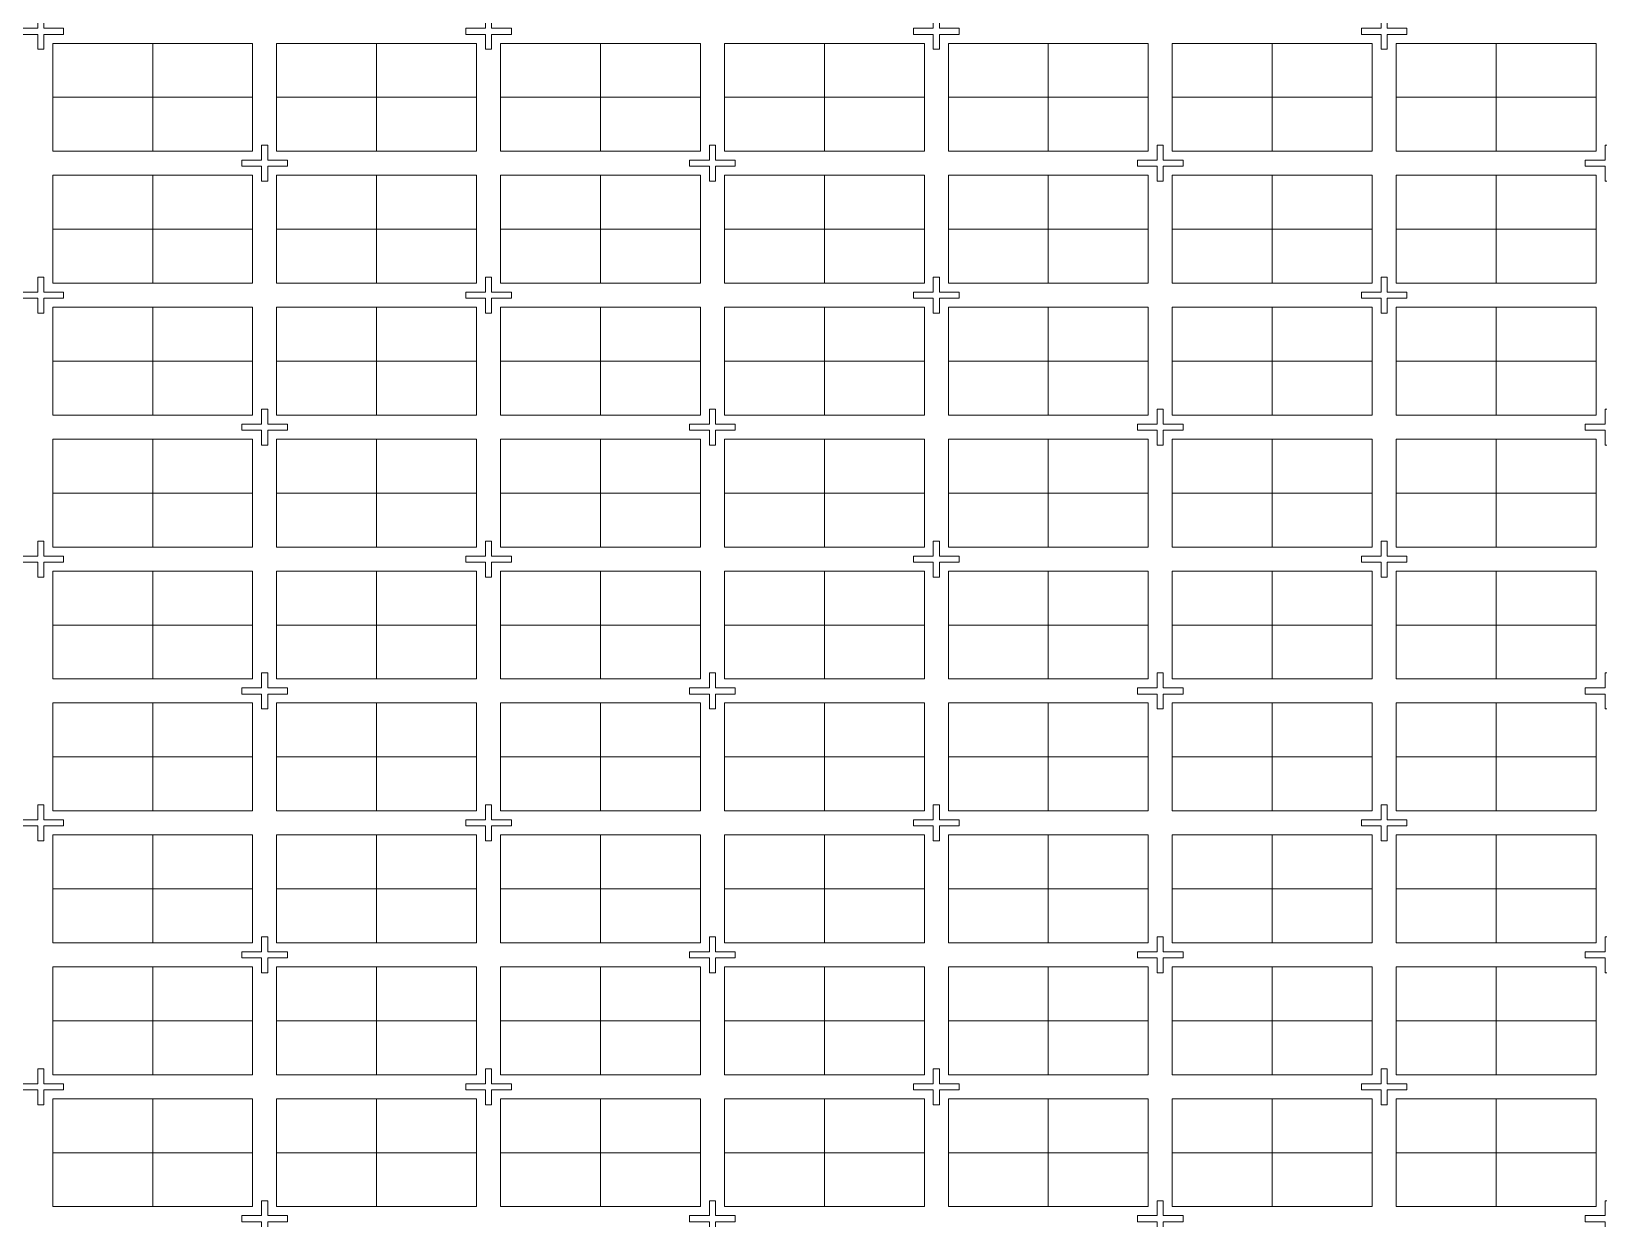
# Model space of a CAD drawing. Extents: x -109 to 32, y -47 to 43.
# Drawn here: x -86.94 to -67.34, y -3.39 to 11.46 of the extents above; entities that cross this region are included whole.
import ezdxf

# ---------------------------------------------------------------- set-up
doc = ezdxf.new("R2010")
doc.units = 0
doc.header["$LTSCALE"] = 3
doc.header["$MEASUREMENT"] = 0
for name, pattern in [('CENTER', [2, 1.25, -0.25, 0.25, -0.25]), ('HIDDEN', [0.375, 0.25, -0.125]), ('PHANTOM', [2.5, 1.25, -0.25, 0.25, -0.25, 0.25, -0.25])]:
    doc.linetypes.add(name, pattern=pattern)
for name, color, linetype, lineweight in [('CLIN', 1, 'CENTER', 15), ('FULL METAL', 33, 'HIDDEN', 15), ('PHANTOM', 5, 'PHANTOM', 15)]:
    doc.layers.add(name, color=color, linetype=linetype, lineweight=lineweight)

# ---------------------------------------------------------------- blocks, each defined once
blk = doc.blocks.new('*U12')
at = {"layer": 'FULL METAL'}
blk.add_lwpolyline([(-0.038, 0.038), (-0.038, 0.225), (0.038, 0.225), (0.038, 0.038), (0.285, 0.038), (0.285, -0.038), (0.038, -0.038), (0.038, -0.225), (-0.038, -0.225), (-0.038, -0.038), (-0.285, -0.038), (-0.285, 0.038)], close=True, dxfattribs=at)
blk = doc.blocks.new('*U13')
at = {"layer": 'CLIN'}
for p in [(5.6, 46.2), (11.2, 46.2), (16.8, 46.2), (22.4, 46.2), (5.6, 42.9), (11.2, 42.9), (16.8, 42.9), (22.4, 42.9), (5.6, 39.6), (11.2, 39.6), (16.8, 39.6), (22.4, 39.6), (5.6, 36.3), (11.2, 36.3), (16.8, 36.3), (22.4, 36.3), (5.6, 33), (11.2, 33), (16.8, 33), (22.4, 33)]:
    blk.add_blockref('*U12', p, dxfattribs=at)
blk = doc.blocks.new('*U14')
at = {"layer": 'FULL METAL'}
blk.add_lwpolyline([(-0.038, 0.038), (-0.038, 0.225), (0.038, 0.225), (0.038, 0.038), (0.285, 0.038), (0.285, -0.038), (0.038, -0.038), (0.038, -0.225), (-0.038, -0.225), (-0.038, -0.038), (-0.285, -0.038), (-0.285, 0.038)], close=True, dxfattribs=at)
blk = doc.blocks.new('*U15')
at = {"layer": 'CLIN'}
for p in [(5.6, 42.9), (11.2, 42.9), (16.8, 42.9), (22.4, 42.9), (5.6, 39.6), (11.2, 39.6), (16.8, 39.6), (22.4, 39.6), (5.6, 36.3), (11.2, 36.3), (16.8, 36.3), (22.4, 36.3), (5.6, 33), (11.2, 33), (16.8, 33), (22.4, 33), (5.6, 29.7), (11.2, 29.7), (16.8, 29.7), (22.4, 29.7)]:
    blk.add_blockref('*U14', p, dxfattribs=at)

msp = doc.modelspace()

# ---------------------------------------------------------------- linework, layer by layer
at = {"layer": 'CLIN'}
for p, q in [((-85.4232, 11.3052), (-85.4232, 9.9552)), ((-85.4232, 11.3052), (-85.4232, 9.9552)), ((-82.6232, 11.3052), (-82.6232, 9.9552)), ((-82.6232, 11.3052), (-82.6232, 9.9552)), ((-79.8232, 11.3052), (-79.8232, 9.9552)), ((-79.8232, 11.3052), (-79.8232, 9.9552)), ((-77.0232, 11.3052), (-77.0232, 9.9552)), ((-77.0232, 11.3052), (-77.0232, 9.9552)), ((-74.2232, 11.3052), (-74.2232, 9.9552)), ((-74.2232, 11.3052), (-74.2232, 9.9552)), ((-71.4232, 11.3052), (-71.4232, 9.9552)), ((-71.4232, 11.3052), (-71.4232, 9.9552)), ((-68.6232, 11.3052), (-68.6232, 9.9552)), ((-68.6232, 11.3052), (-68.6232, 9.9552)), ((-84.1732, 10.6302), (-86.6732, 10.6302)), ((-84.1732, 10.6302), (-86.6732, 10.6302)), ((-81.3732, 10.6302), (-83.8732, 10.6302)), ((-81.3732, 10.6302), (-83.8732, 10.6302)), ((-78.5732, 10.6302), (-81.0732, 10.6302)), ((-78.5732, 10.6302), (-81.0732, 10.6302)), ((-75.7732, 10.6302), (-78.2732, 10.6302)), ((-75.7732, 10.6302), (-78.2732, 10.6302)), ((-72.9732, 10.6302), (-75.4732, 10.6302)), ((-72.9732, 10.6302), (-75.4732, 10.6302)), ((-70.1732, 10.6302), (-72.6732, 10.6302)), ((-70.1732, 10.6302), (-72.6732, 10.6302)), ((-67.3732, 10.6302), (-69.8732, 10.6302)), ((-67.3732, 10.6302), (-69.8732, 10.6302)), ((-85.4232, 9.6552), (-85.4232, 8.3052)), ((-85.4232, 9.6552), (-85.4232, 8.3052)), ((-82.6232, 9.6552), (-82.6232, 8.3052)), ((-82.6232, 9.6552), (-82.6232, 8.3052)), ((-79.8232, 9.6552), (-79.8232, 8.3052)), ((-79.8232, 9.6552), (-79.8232, 8.3052)), ((-77.0232, 9.6552), (-77.0232, 8.3052)), ((-77.0232, 9.6552), (-77.0232, 8.3052)), ((-74.2232, 9.6552), (-74.2232, 8.3052)), ((-74.2232, 9.6552), (-74.2232, 8.3052)), ((-71.4232, 9.6552), (-71.4232, 8.3052)), ((-71.4232, 9.6552), (-71.4232, 8.3052)), ((-68.6232, 9.6552), (-68.6232, 8.3052)), ((-68.6232, 9.6552), (-68.6232, 8.3052)), ((-84.1732, 8.9802), (-86.6732, 8.9802)), ((-84.1732, 8.9802), (-86.6732, 8.9802)), ((-81.3732, 8.9802), (-83.8732, 8.9802)), ((-81.3732, 8.9802), (-83.8732, 8.9802)), ((-78.5732, 8.9802), (-81.0732, 8.9802)), ((-78.5732, 8.9802), (-81.0732, 8.9802)), ((-75.7732, 8.9802), (-78.2732, 8.9802)), ((-75.7732, 8.9802), (-78.2732, 8.9802)), ((-72.9732, 8.9802), (-75.4732, 8.9802)), ((-72.9732, 8.9802), (-75.4732, 8.9802)), ((-70.1732, 8.9802), (-72.6732, 8.9802)), ((-70.1732, 8.9802), (-72.6732, 8.9802)), ((-67.3732, 8.9802), (-69.8732, 8.9802)), ((-67.3732, 8.9802), (-69.8732, 8.9802)), ((-85.4232, 8.0052), (-85.4232, 6.6552)), ((-85.4232, 8.0052), (-85.4232, 6.6552)), ((-82.6232, 8.0052), (-82.6232, 6.6552)), ((-82.6232, 8.0052), (-82.6232, 6.6552)), ((-79.8232, 8.0052), (-79.8232, 6.6552)), ((-79.8232, 8.0052), (-79.8232, 6.6552)), ((-77.0232, 8.0052), (-77.0232, 6.6552)), ((-77.0232, 8.0052), (-77.0232, 6.6552)), ((-74.2232, 8.0052), (-74.2232, 6.6552)), ((-74.2232, 8.0052), (-74.2232, 6.6552)), ((-71.4232, 8.0052), (-71.4232, 6.6552)), ((-71.4232, 8.0052), (-71.4232, 6.6552)), ((-68.6232, 8.0052), (-68.6232, 6.6552)), ((-68.6232, 8.0052), (-68.6232, 6.6552)), ((-84.1732, 7.3302), (-86.6732, 7.3302)), ((-84.1732, 7.3302), (-86.6732, 7.3302)), ((-81.3732, 7.3302), (-83.8732, 7.3302)), ((-81.3732, 7.3302), (-83.8732, 7.3302)), ((-78.5732, 7.3302), (-81.0732, 7.3302)), ((-78.5732, 7.3302), (-81.0732, 7.3302)), ((-75.7732, 7.3302), (-78.2732, 7.3302)), ((-75.7732, 7.3302), (-78.2732, 7.3302)), ((-72.9732, 7.3302), (-75.4732, 7.3302)), ((-72.9732, 7.3302), (-75.4732, 7.3302)), ((-70.1732, 7.3302), (-72.6732, 7.3302)), ((-70.1732, 7.3302), (-72.6732, 7.3302)), ((-67.3732, 7.3302), (-69.8732, 7.3302)), ((-67.3732, 7.3302), (-69.8732, 7.3302)), ((-85.4232, 6.3552), (-85.4232, 5.0052)), ((-85.4232, 6.3552), (-85.4232, 5.0052)), ((-82.6232, 6.3552), (-82.6232, 5.0052)), ((-82.6232, 6.3552), (-82.6232, 5.0052)), ((-79.8232, 6.3552), (-79.8232, 5.0052)), ((-79.8232, 6.3552), (-79.8232, 5.0052)), ((-77.0232, 6.3552), (-77.0232, 5.0052)), ((-77.0232, 6.3552), (-77.0232, 5.0052)), ((-74.2232, 6.3552), (-74.2232, 5.0052)), ((-74.2232, 6.3552), (-74.2232, 5.0052)), ((-71.4232, 6.3552), (-71.4232, 5.0052)), ((-71.4232, 6.3552), (-71.4232, 5.0052)), ((-68.6232, 6.3552), (-68.6232, 5.0052)), ((-68.6232, 6.3552), (-68.6232, 5.0052)), ((-84.1732, 5.6802), (-86.6732, 5.6802)), ((-84.1732, 5.6802), (-86.6732, 5.6802)), ((-81.3732, 5.6802), (-83.8732, 5.6802)), ((-81.3732, 5.6802), (-83.8732, 5.6802)), ((-78.5732, 5.6802), (-81.0732, 5.6802)), ((-78.5732, 5.6802), (-81.0732, 5.6802)), ((-75.7732, 5.6802), (-78.2732, 5.6802)), ((-75.7732, 5.6802), (-78.2732, 5.6802)), ((-72.9732, 5.6802), (-75.4732, 5.6802)), ((-72.9732, 5.6802), (-75.4732, 5.6802)), ((-70.1732, 5.6802), (-72.6732, 5.6802)), ((-70.1732, 5.6802), (-72.6732, 5.6802)), ((-67.3732, 5.6802), (-69.8732, 5.6802)), ((-67.3732, 5.6802), (-69.8732, 5.6802)), ((-85.4232, 4.7052), (-85.4232, 3.3552)), ((-85.4232, 4.7052), (-85.4232, 3.3552)), ((-82.6232, 4.7052), (-82.6232, 3.3552)), ((-82.6232, 4.7052), (-82.6232, 3.3552)), ((-79.8232, 4.7052), (-79.8232, 3.3552)), ((-79.8232, 4.7052), (-79.8232, 3.3552)), ((-77.0232, 4.7052), (-77.0232, 3.3552)), ((-77.0232, 4.7052), (-77.0232, 3.3552)), ((-74.2232, 4.7052), (-74.2232, 3.3552)), ((-74.2232, 4.7052), (-74.2232, 3.3552)), ((-71.4232, 4.7052), (-71.4232, 3.3552)), ((-71.4232, 4.7052), (-71.4232, 3.3552)), ((-68.6232, 4.7052), (-68.6232, 3.3552)), ((-68.6232, 4.7052), (-68.6232, 3.3552)), ((-84.1732, 4.0302), (-86.6732, 4.0302)), ((-84.1732, 4.0302), (-86.6732, 4.0302)), ((-81.3732, 4.0302), (-83.8732, 4.0302)), ((-81.3732, 4.0302), (-83.8732, 4.0302)), ((-78.5732, 4.0302), (-81.0732, 4.0302)), ((-78.5732, 4.0302), (-81.0732, 4.0302)), ((-75.7732, 4.0302), (-78.2732, 4.0302)), ((-75.7732, 4.0302), (-78.2732, 4.0302)), ((-72.9732, 4.0302), (-75.4732, 4.0302)), ((-72.9732, 4.0302), (-75.4732, 4.0302)), ((-70.1732, 4.0302), (-72.6732, 4.0302)), ((-70.1732, 4.0302), (-72.6732, 4.0302)), ((-67.3732, 4.0302), (-69.8732, 4.0302)), ((-67.3732, 4.0302), (-69.8732, 4.0302)), ((-85.4232, 3.0552), (-85.4232, 1.7052)), ((-85.4232, 3.0552), (-85.4232, 1.7052)), ((-82.6232, 3.0552), (-82.6232, 1.7052)), ((-82.6232, 3.0552), (-82.6232, 1.7052)), ((-79.8232, 3.0552), (-79.8232, 1.7052)), ((-79.8232, 3.0552), (-79.8232, 1.7052)), ((-77.0232, 3.0552), (-77.0232, 1.7052)), ((-77.0232, 3.0552), (-77.0232, 1.7052)), ((-74.2232, 3.0552), (-74.2232, 1.7052)), ((-74.2232, 3.0552), (-74.2232, 1.7052)), ((-71.4232, 3.0552), (-71.4232, 1.7052)), ((-71.4232, 3.0552), (-71.4232, 1.7052)), ((-68.6232, 3.0552), (-68.6232, 1.7052)), ((-68.6232, 3.0552), (-68.6232, 1.7052)), ((-84.1732, 2.3802), (-86.6732, 2.3802)), ((-84.1732, 2.3802), (-86.6732, 2.3802)), ((-81.3732, 2.3802), (-83.8732, 2.3802)), ((-81.3732, 2.3802), (-83.8732, 2.3802)), ((-78.5732, 2.3802), (-81.0732, 2.3802)), ((-78.5732, 2.3802), (-81.0732, 2.3802)), ((-75.7732, 2.3802), (-78.2732, 2.3802)), ((-75.7732, 2.3802), (-78.2732, 2.3802)), ((-72.9732, 2.3802), (-75.4732, 2.3802)), ((-72.9732, 2.3802), (-75.4732, 2.3802)), ((-70.1732, 2.3802), (-72.6732, 2.3802)), ((-70.1732, 2.3802), (-72.6732, 2.3802)), ((-67.3732, 2.3802), (-69.8732, 2.3802)), ((-67.3732, 2.3802), (-69.8732, 2.3802)), ((-85.4232, 1.4052), (-85.4232, 0.0552)), ((-85.4232, 1.4052), (-85.4232, 0.0552)), ((-82.6232, 1.4052), (-82.6232, 0.0552)), ((-82.6232, 1.4052), (-82.6232, 0.0552)), ((-79.8232, 1.4052), (-79.8232, 0.0552)), ((-79.8232, 1.4052), (-79.8232, 0.0552)), ((-77.0232, 1.4052), (-77.0232, 0.0552)), ((-77.0232, 1.4052), (-77.0232, 0.0552)), ((-74.2232, 1.4052), (-74.2232, 0.0552)), ((-74.2232, 1.4052), (-74.2232, 0.0552)), ((-71.4232, 1.4052), (-71.4232, 0.0552)), ((-71.4232, 1.4052), (-71.4232, 0.0552)), ((-68.6232, 1.4052), (-68.6232, 0.0552)), ((-68.6232, 1.4052), (-68.6232, 0.0552)), ((-84.1732, 0.7302), (-86.6732, 0.7302)), ((-84.1732, 0.7302), (-86.6732, 0.7302)), ((-81.3732, 0.7302), (-83.8732, 0.7302)), ((-81.3732, 0.7302), (-83.8732, 0.7302)), ((-78.5732, 0.7302), (-81.0732, 0.7302)), ((-78.5732, 0.7302), (-81.0732, 0.7302)), ((-75.7732, 0.7302), (-78.2732, 0.7302)), ((-75.7732, 0.7302), (-78.2732, 0.7302)), ((-72.9732, 0.7302), (-75.4732, 0.7302)), ((-72.9732, 0.7302), (-75.4732, 0.7302)), ((-70.1732, 0.7302), (-72.6732, 0.7302)), ((-70.1732, 0.7302), (-72.6732, 0.7302)), ((-67.3732, 0.7302), (-69.8732, 0.7302)), ((-67.3732, 0.7302), (-69.8732, 0.7302)), ((-85.4232, -0.2448), (-85.4232, -1.5948)), ((-85.4232, -0.2448), (-85.4232, -1.5948)), ((-82.6232, -0.2448), (-82.6232, -1.5948)), ((-82.6232, -0.2448), (-82.6232, -1.5948)), ((-79.8232, -0.2448), (-79.8232, -1.5948)), ((-79.8232, -0.2448), (-79.8232, -1.5948)), ((-77.0232, -0.2448), (-77.0232, -1.5948)), ((-77.0232, -0.2448), (-77.0232, -1.5948)), ((-74.2232, -0.2448), (-74.2232, -1.5948)), ((-74.2232, -0.2448), (-74.2232, -1.5948)), ((-71.4232, -0.2448), (-71.4232, -1.5948)), ((-71.4232, -0.2448), (-71.4232, -1.5948)), ((-68.6232, -0.2448), (-68.6232, -1.5948)), ((-68.6232, -0.2448), (-68.6232, -1.5948)), ((-84.1732, -0.9198), (-86.6732, -0.9198)), ((-84.1732, -0.9198), (-86.6732, -0.9198)), ((-81.3732, -0.9198), (-83.8732, -0.9198)), ((-81.3732, -0.9198), (-83.8732, -0.9198)), ((-78.5732, -0.9198), (-81.0732, -0.9198)), ((-78.5732, -0.9198), (-81.0732, -0.9198)), ((-75.7732, -0.9198), (-78.2732, -0.9198)), ((-75.7732, -0.9198), (-78.2732, -0.9198)), ((-72.9732, -0.9198), (-75.4732, -0.9198)), ((-72.9732, -0.9198), (-75.4732, -0.9198)), ((-70.1732, -0.9198), (-72.6732, -0.9198)), ((-70.1732, -0.9198), (-72.6732, -0.9198)), ((-67.3732, -0.9198), (-69.8732, -0.9198)), ((-67.3732, -0.9198), (-69.8732, -0.9198)), ((-85.4232, -1.8948), (-85.4232, -3.2448)), ((-85.4232, -1.8948), (-85.4232, -3.2448)), ((-82.6232, -1.8948), (-82.6232, -3.2448)), ((-82.6232, -1.8948), (-82.6232, -3.2448)), ((-79.8232, -1.8948), (-79.8232, -3.2448)), ((-79.8232, -1.8948), (-79.8232, -3.2448)), ((-77.0232, -1.8948), (-77.0232, -3.2448)), ((-77.0232, -1.8948), (-77.0232, -3.2448)), ((-74.2232, -1.8948), (-74.2232, -3.2448)), ((-74.2232, -1.8948), (-74.2232, -3.2448)), ((-71.4232, -1.8948), (-71.4232, -3.2448)), ((-71.4232, -1.8948), (-71.4232, -3.2448)), ((-68.6232, -1.8948), (-68.6232, -3.2448)), ((-68.6232, -1.8948), (-68.6232, -3.2448)), ((-84.1732, -2.5698), (-86.6732, -2.5698)), ((-84.1732, -2.5698), (-86.6732, -2.5698)), ((-81.3732, -2.5698), (-83.8732, -2.5698)), ((-81.3732, -2.5698), (-83.8732, -2.5698)), ((-78.5732, -2.5698), (-81.0732, -2.5698)), ((-78.5732, -2.5698), (-81.0732, -2.5698)), ((-75.7732, -2.5698), (-78.2732, -2.5698)), ((-75.7732, -2.5698), (-78.2732, -2.5698)), ((-72.9732, -2.5698), (-75.4732, -2.5698)), ((-72.9732, -2.5698), (-75.4732, -2.5698)), ((-70.1732, -2.5698), (-72.6732, -2.5698)), ((-70.1732, -2.5698), (-72.6732, -2.5698)), ((-67.3732, -2.5698), (-69.8732, -2.5698)), ((-67.3732, -2.5698), (-69.8732, -2.5698))]:
    msp.add_line(p, q, dxfattribs=at)
at = {"layer": 'PHANTOM'}
for points in [[(-84.1732, 11.3052), (-86.6732, 11.3052), (-86.6732, 9.9552), (-84.1732, 9.9552)], [(-84.1732, 11.3052), (-86.6732, 11.3052), (-86.6732, 9.9552), (-84.1732, 9.9552)], [(-81.3732, 11.3052), (-83.8732, 11.3052), (-83.8732, 9.9552), (-81.3732, 9.9552)], [(-81.3732, 11.3052), (-83.8732, 11.3052), (-83.8732, 9.9552), (-81.3732, 9.9552)], [(-78.5732, 11.3052), (-81.0732, 11.3052), (-81.0732, 9.9552), (-78.5732, 9.9552)], [(-78.5732, 11.3052), (-81.0732, 11.3052), (-81.0732, 9.9552), (-78.5732, 9.9552)], [(-75.7732, 11.3052), (-78.2732, 11.3052), (-78.2732, 9.9552), (-75.7732, 9.9552)], [(-75.7732, 11.3052), (-78.2732, 11.3052), (-78.2732, 9.9552), (-75.7732, 9.9552)], [(-72.9732, 11.3052), (-75.4732, 11.3052), (-75.4732, 9.9552), (-72.9732, 9.9552)], [(-72.9732, 11.3052), (-75.4732, 11.3052), (-75.4732, 9.9552), (-72.9732, 9.9552)], [(-70.1732, 11.3052), (-72.6732, 11.3052), (-72.6732, 9.9552), (-70.1732, 9.9552)], [(-70.1732, 11.3052), (-72.6732, 11.3052), (-72.6732, 9.9552), (-70.1732, 9.9552)], [(-67.3732, 11.3052), (-69.8732, 11.3052), (-69.8732, 9.9552), (-67.3732, 9.9552)], [(-67.3732, 11.3052), (-69.8732, 11.3052), (-69.8732, 9.9552), (-67.3732, 9.9552)], [(-84.1732, 9.6552), (-86.6732, 9.6552), (-86.6732, 8.3052), (-84.1732, 8.3052)], [(-84.1732, 9.6552), (-86.6732, 9.6552), (-86.6732, 8.3052), (-84.1732, 8.3052)], [(-81.3732, 9.6552), (-83.8732, 9.6552), (-83.8732, 8.3052), (-81.3732, 8.3052)], [(-81.3732, 9.6552), (-83.8732, 9.6552), (-83.8732, 8.3052), (-81.3732, 8.3052)], [(-78.5732, 9.6552), (-81.0732, 9.6552), (-81.0732, 8.3052), (-78.5732, 8.3052)], [(-78.5732, 9.6552), (-81.0732, 9.6552), (-81.0732, 8.3052), (-78.5732, 8.3052)], [(-75.7732, 9.6552), (-78.2732, 9.6552), (-78.2732, 8.3052), (-75.7732, 8.3052)], [(-75.7732, 9.6552), (-78.2732, 9.6552), (-78.2732, 8.3052), (-75.7732, 8.3052)], [(-72.9732, 9.6552), (-75.4732, 9.6552), (-75.4732, 8.3052), (-72.9732, 8.3052)], [(-72.9732, 9.6552), (-75.4732, 9.6552), (-75.4732, 8.3052), (-72.9732, 8.3052)], [(-70.1732, 9.6552), (-72.6732, 9.6552), (-72.6732, 8.3052), (-70.1732, 8.3052)], [(-70.1732, 9.6552), (-72.6732, 9.6552), (-72.6732, 8.3052), (-70.1732, 8.3052)], [(-67.3732, 9.6552), (-69.8732, 9.6552), (-69.8732, 8.3052), (-67.3732, 8.3052)], [(-67.3732, 9.6552), (-69.8732, 9.6552), (-69.8732, 8.3052), (-67.3732, 8.3052)], [(-84.1732, 8.0052), (-86.6732, 8.0052), (-86.6732, 6.6552), (-84.1732, 6.6552)], [(-84.1732, 8.0052), (-86.6732, 8.0052), (-86.6732, 6.6552), (-84.1732, 6.6552)], [(-81.3732, 8.0052), (-83.8732, 8.0052), (-83.8732, 6.6552), (-81.3732, 6.6552)], [(-81.3732, 8.0052), (-83.8732, 8.0052), (-83.8732, 6.6552), (-81.3732, 6.6552)], [(-78.5732, 8.0052), (-81.0732, 8.0052), (-81.0732, 6.6552), (-78.5732, 6.6552)], [(-78.5732, 8.0052), (-81.0732, 8.0052), (-81.0732, 6.6552), (-78.5732, 6.6552)], [(-75.7732, 8.0052), (-78.2732, 8.0052), (-78.2732, 6.6552), (-75.7732, 6.6552)], [(-75.7732, 8.0052), (-78.2732, 8.0052), (-78.2732, 6.6552), (-75.7732, 6.6552)], [(-72.9732, 8.0052), (-75.4732, 8.0052), (-75.4732, 6.6552), (-72.9732, 6.6552)], [(-72.9732, 8.0052), (-75.4732, 8.0052), (-75.4732, 6.6552), (-72.9732, 6.6552)], [(-70.1732, 8.0052), (-72.6732, 8.0052), (-72.6732, 6.6552), (-70.1732, 6.6552)], [(-70.1732, 8.0052), (-72.6732, 8.0052), (-72.6732, 6.6552), (-70.1732, 6.6552)], [(-67.3732, 8.0052), (-69.8732, 8.0052), (-69.8732, 6.6552), (-67.3732, 6.6552)], [(-67.3732, 8.0052), (-69.8732, 8.0052), (-69.8732, 6.6552), (-67.3732, 6.6552)], [(-84.1732, 6.3552), (-86.6732, 6.3552), (-86.6732, 5.0052), (-84.1732, 5.0052)], [(-84.1732, 6.3552), (-86.6732, 6.3552), (-86.6732, 5.0052), (-84.1732, 5.0052)], [(-81.3732, 6.3552), (-83.8732, 6.3552), (-83.8732, 5.0052), (-81.3732, 5.0052)], [(-81.3732, 6.3552), (-83.8732, 6.3552), (-83.8732, 5.0052), (-81.3732, 5.0052)], [(-78.5732, 6.3552), (-81.0732, 6.3552), (-81.0732, 5.0052), (-78.5732, 5.0052)], [(-78.5732, 6.3552), (-81.0732, 6.3552), (-81.0732, 5.0052), (-78.5732, 5.0052)], [(-75.7732, 6.3552), (-78.2732, 6.3552), (-78.2732, 5.0052), (-75.7732, 5.0052)], [(-75.7732, 6.3552), (-78.2732, 6.3552), (-78.2732, 5.0052), (-75.7732, 5.0052)], [(-72.9732, 6.3552), (-75.4732, 6.3552), (-75.4732, 5.0052), (-72.9732, 5.0052)], [(-72.9732, 6.3552), (-75.4732, 6.3552), (-75.4732, 5.0052), (-72.9732, 5.0052)], [(-70.1732, 6.3552), (-72.6732, 6.3552), (-72.6732, 5.0052), (-70.1732, 5.0052)], [(-70.1732, 6.3552), (-72.6732, 6.3552), (-72.6732, 5.0052), (-70.1732, 5.0052)], [(-67.3732, 6.3552), (-69.8732, 6.3552), (-69.8732, 5.0052), (-67.3732, 5.0052)], [(-67.3732, 6.3552), (-69.8732, 6.3552), (-69.8732, 5.0052), (-67.3732, 5.0052)], [(-84.1732, 4.7052), (-86.6732, 4.7052), (-86.6732, 3.3552), (-84.1732, 3.3552)], [(-84.1732, 4.7052), (-86.6732, 4.7052), (-86.6732, 3.3552), (-84.1732, 3.3552)], [(-81.3732, 4.7052), (-83.8732, 4.7052), (-83.8732, 3.3552), (-81.3732, 3.3552)], [(-81.3732, 4.7052), (-83.8732, 4.7052), (-83.8732, 3.3552), (-81.3732, 3.3552)], [(-78.5732, 4.7052), (-81.0732, 4.7052), (-81.0732, 3.3552), (-78.5732, 3.3552)], [(-78.5732, 4.7052), (-81.0732, 4.7052), (-81.0732, 3.3552), (-78.5732, 3.3552)], [(-75.7732, 4.7052), (-78.2732, 4.7052), (-78.2732, 3.3552), (-75.7732, 3.3552)], [(-75.7732, 4.7052), (-78.2732, 4.7052), (-78.2732, 3.3552), (-75.7732, 3.3552)], [(-72.9732, 4.7052), (-75.4732, 4.7052), (-75.4732, 3.3552), (-72.9732, 3.3552)], [(-72.9732, 4.7052), (-75.4732, 4.7052), (-75.4732, 3.3552), (-72.9732, 3.3552)], [(-70.1732, 4.7052), (-72.6732, 4.7052), (-72.6732, 3.3552), (-70.1732, 3.3552)], [(-70.1732, 4.7052), (-72.6732, 4.7052), (-72.6732, 3.3552), (-70.1732, 3.3552)], [(-67.3732, 4.7052), (-69.8732, 4.7052), (-69.8732, 3.3552), (-67.3732, 3.3552)], [(-67.3732, 4.7052), (-69.8732, 4.7052), (-69.8732, 3.3552), (-67.3732, 3.3552)], [(-84.1732, 3.0552), (-86.6732, 3.0552), (-86.6732, 1.7052), (-84.1732, 1.7052)], [(-84.1732, 3.0552), (-86.6732, 3.0552), (-86.6732, 1.7052), (-84.1732, 1.7052)], [(-81.3732, 3.0552), (-83.8732, 3.0552), (-83.8732, 1.7052), (-81.3732, 1.7052)], [(-81.3732, 3.0552), (-83.8732, 3.0552), (-83.8732, 1.7052), (-81.3732, 1.7052)], [(-78.5732, 3.0552), (-81.0732, 3.0552), (-81.0732, 1.7052), (-78.5732, 1.7052)], [(-78.5732, 3.0552), (-81.0732, 3.0552), (-81.0732, 1.7052), (-78.5732, 1.7052)], [(-75.7732, 3.0552), (-78.2732, 3.0552), (-78.2732, 1.7052), (-75.7732, 1.7052)], [(-75.7732, 3.0552), (-78.2732, 3.0552), (-78.2732, 1.7052), (-75.7732, 1.7052)], [(-72.9732, 3.0552), (-75.4732, 3.0552), (-75.4732, 1.7052), (-72.9732, 1.7052)], [(-72.9732, 3.0552), (-75.4732, 3.0552), (-75.4732, 1.7052), (-72.9732, 1.7052)], [(-70.1732, 3.0552), (-72.6732, 3.0552), (-72.6732, 1.7052), (-70.1732, 1.7052)], [(-70.1732, 3.0552), (-72.6732, 3.0552), (-72.6732, 1.7052), (-70.1732, 1.7052)], [(-67.3732, 3.0552), (-69.8732, 3.0552), (-69.8732, 1.7052), (-67.3732, 1.7052)], [(-67.3732, 3.0552), (-69.8732, 3.0552), (-69.8732, 1.7052), (-67.3732, 1.7052)], [(-84.1732, 1.4052), (-86.6732, 1.4052), (-86.6732, 0.0552), (-84.1732, 0.0552)], [(-84.1732, 1.4052), (-86.6732, 1.4052), (-86.6732, 0.0552), (-84.1732, 0.0552)], [(-81.3732, 1.4052), (-83.8732, 1.4052), (-83.8732, 0.0552), (-81.3732, 0.0552)], [(-81.3732, 1.4052), (-83.8732, 1.4052), (-83.8732, 0.0552), (-81.3732, 0.0552)], [(-78.5732, 1.4052), (-81.0732, 1.4052), (-81.0732, 0.0552), (-78.5732, 0.0552)], [(-78.5732, 1.4052), (-81.0732, 1.4052), (-81.0732, 0.0552), (-78.5732, 0.0552)], [(-75.7732, 1.4052), (-78.2732, 1.4052), (-78.2732, 0.0552), (-75.7732, 0.0552)], [(-75.7732, 1.4052), (-78.2732, 1.4052), (-78.2732, 0.0552), (-75.7732, 0.0552)], [(-72.9732, 1.4052), (-75.4732, 1.4052), (-75.4732, 0.0552), (-72.9732, 0.0552)], [(-72.9732, 1.4052), (-75.4732, 1.4052), (-75.4732, 0.0552), (-72.9732, 0.0552)], [(-70.1732, 1.4052), (-72.6732, 1.4052), (-72.6732, 0.0552), (-70.1732, 0.0552)], [(-70.1732, 1.4052), (-72.6732, 1.4052), (-72.6732, 0.0552), (-70.1732, 0.0552)], [(-67.3732, 1.4052), (-69.8732, 1.4052), (-69.8732, 0.0552), (-67.3732, 0.0552)], [(-67.3732, 1.4052), (-69.8732, 1.4052), (-69.8732, 0.0552), (-67.3732, 0.0552)], [(-84.1732, -0.2448), (-86.6732, -0.2448), (-86.6732, -1.5948), (-84.1732, -1.5948)], [(-84.1732, -0.2448), (-86.6732, -0.2448), (-86.6732, -1.5948), (-84.1732, -1.5948)], [(-81.3732, -0.2448), (-83.8732, -0.2448), (-83.8732, -1.5948), (-81.3732, -1.5948)], [(-81.3732, -0.2448), (-83.8732, -0.2448), (-83.8732, -1.5948), (-81.3732, -1.5948)], [(-78.5732, -0.2448), (-81.0732, -0.2448), (-81.0732, -1.5948), (-78.5732, -1.5948)], [(-78.5732, -0.2448), (-81.0732, -0.2448), (-81.0732, -1.5948), (-78.5732, -1.5948)], [(-75.7732, -0.2448), (-78.2732, -0.2448), (-78.2732, -1.5948), (-75.7732, -1.5948)], [(-75.7732, -0.2448), (-78.2732, -0.2448), (-78.2732, -1.5948), (-75.7732, -1.5948)], [(-72.9732, -0.2448), (-75.4732, -0.2448), (-75.4732, -1.5948), (-72.9732, -1.5948)], [(-72.9732, -0.2448), (-75.4732, -0.2448), (-75.4732, -1.5948), (-72.9732, -1.5948)], [(-70.1732, -0.2448), (-72.6732, -0.2448), (-72.6732, -1.5948), (-70.1732, -1.5948)], [(-70.1732, -0.2448), (-72.6732, -0.2448), (-72.6732, -1.5948), (-70.1732, -1.5948)], [(-67.3732, -0.2448), (-69.8732, -0.2448), (-69.8732, -1.5948), (-67.3732, -1.5948)], [(-67.3732, -0.2448), (-69.8732, -0.2448), (-69.8732, -1.5948), (-67.3732, -1.5948)], [(-84.1732, -1.8948), (-86.6732, -1.8948), (-86.6732, -3.2448), (-84.1732, -3.2448)], [(-84.1732, -1.8948), (-86.6732, -1.8948), (-86.6732, -3.2448), (-84.1732, -3.2448)], [(-81.3732, -1.8948), (-83.8732, -1.8948), (-83.8732, -3.2448), (-81.3732, -3.2448)], [(-81.3732, -1.8948), (-83.8732, -1.8948), (-83.8732, -3.2448), (-81.3732, -3.2448)], [(-78.5732, -1.8948), (-81.0732, -1.8948), (-81.0732, -3.2448), (-78.5732, -3.2448)], [(-78.5732, -1.8948), (-81.0732, -1.8948), (-81.0732, -3.2448), (-78.5732, -3.2448)], [(-75.7732, -1.8948), (-78.2732, -1.8948), (-78.2732, -3.2448), (-75.7732, -3.2448)], [(-75.7732, -1.8948), (-78.2732, -1.8948), (-78.2732, -3.2448), (-75.7732, -3.2448)], [(-72.9732, -1.8948), (-75.4732, -1.8948), (-75.4732, -3.2448), (-72.9732, -3.2448)], [(-72.9732, -1.8948), (-75.4732, -1.8948), (-75.4732, -3.2448), (-72.9732, -3.2448)], [(-70.1732, -1.8948), (-72.6732, -1.8948), (-72.6732, -3.2448), (-70.1732, -3.2448)], [(-70.1732, -1.8948), (-72.6732, -1.8948), (-72.6732, -3.2448), (-70.1732, -3.2448)], [(-67.3732, -1.8948), (-69.8732, -1.8948), (-69.8732, -3.2448), (-67.3732, -3.2448)], [(-67.3732, -1.8948), (-69.8732, -1.8948), (-69.8732, -3.2448), (-67.3732, -3.2448)]]:
    msp.add_lwpolyline(points, close=True, dxfattribs=at)

# ---------------------------------------------------------------- block references
at = {"layer": 'CLIN'}
for name, p in [('*U13', (-92.4232, -34.7448)), ('*U15', (-89.6232, -33.0948))]:
    msp.add_blockref(name, p, dxfattribs=at)

doc.saveas('drawing.dxf')
